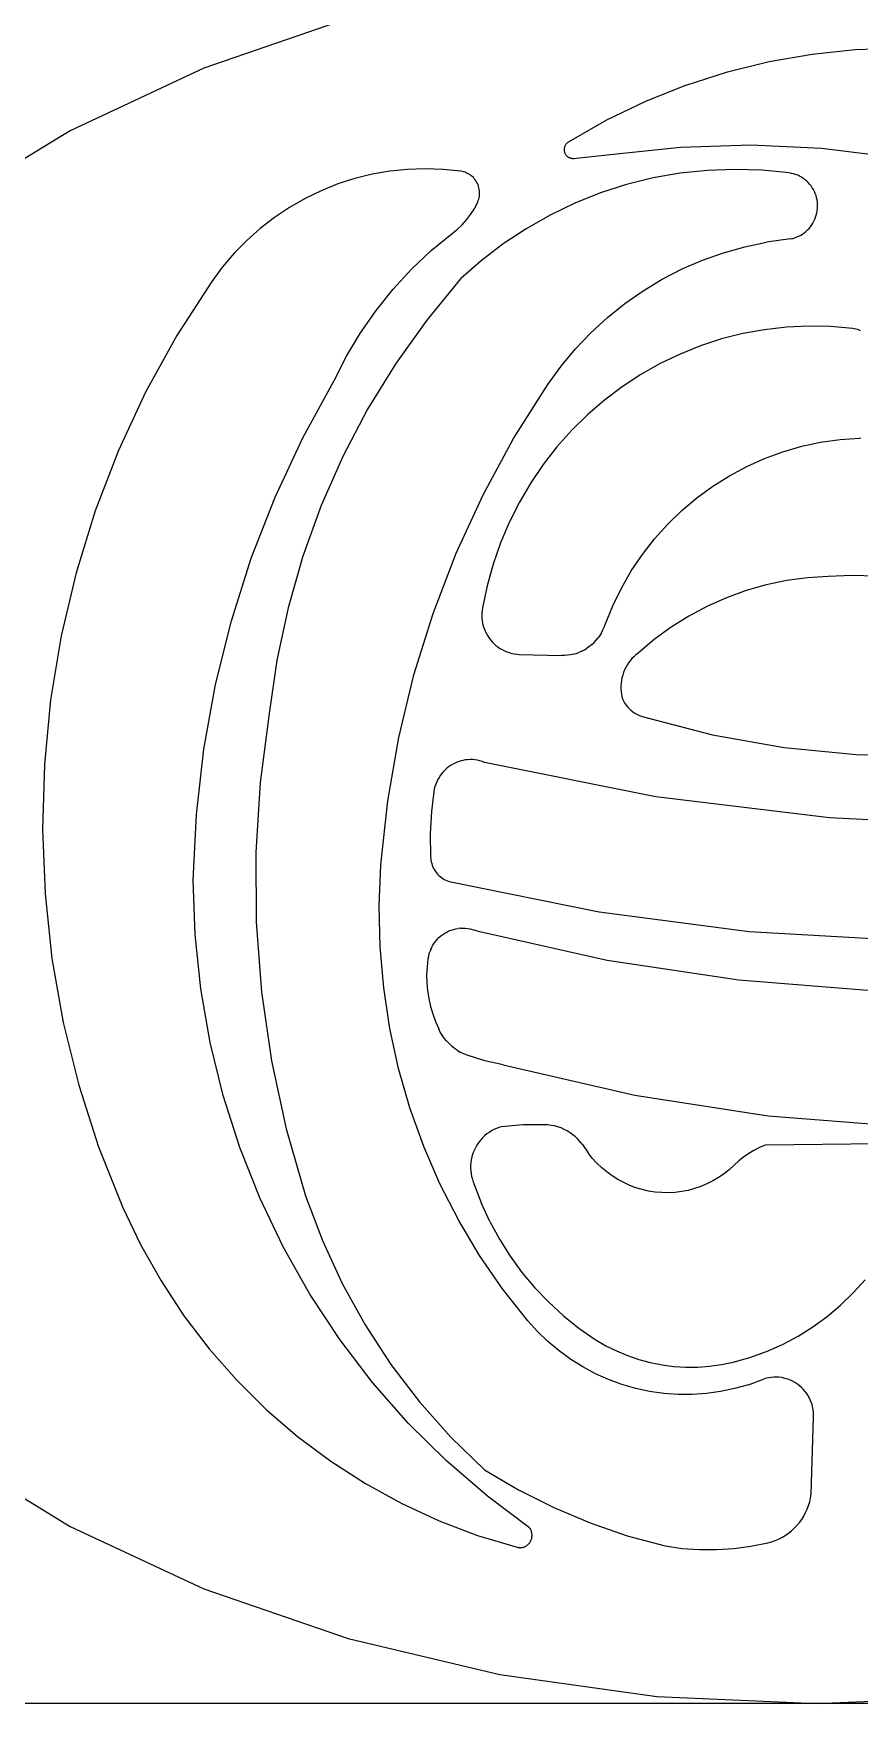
# Model space of a CAD drawing. Extents: x 396092 to 455492, y 17293 to 132793.
# Drawn here: x 432865.9 to 432932.1, y 60901 to 61034.6 of the extents above; entities that cross this region are included whole.
import ezdxf

# ---------------------------------------------------------------- set-up
doc = ezdxf.new("R2010")
doc.units = 0
doc.header["$LTSCALE"] = 1000
doc.header["$MEASUREMENT"] = 0
doc.layers.add('MU', color=34, linetype='Continuous')

msp = doc.modelspace()

# ---------------------------------------------------------------- linework, layer by layer
at = {"layer": 'MU', "color": 37}
for p, q in [((432891.13, 61035.75), (432879.6, 61031.78)), ((432921.5, 61031.48), (432924.86, 61032.31)), ((432924.86, 61032.31), (432928.28, 61032.91)), ((432928.28, 61032.91), (432931.73, 61033.27)), ((432931.73, 61033.27), (432935.19, 61033.39)), ((432879.6, 61031.78), (432868.88, 61026.78)), ((432918.19, 61030.42), (432921.5, 61031.48)), ((432918.19, 61030.42), (432914.96, 61029.13)), ((432914.96, 61029.13), (432911.83, 61027.62)), ((432911.83, 61027.62), (432908.8, 61025.9)), ((432868.88, 61026.78), (432859.15, 61020.83)), ((432908.51, 61025.6), (432908.49, 61025.56)), ((432908.54, 61025.65), (432908.51, 61025.6)), ((432908.56, 61025.68), (432908.54, 61025.65)), ((432908.59, 61025.72), (432908.56, 61025.68)), ((432908.62, 61025.76), (432908.59, 61025.72)), ((432908.65, 61025.79), (432908.62, 61025.76)), ((432908.69, 61025.82), (432908.65, 61025.79)), ((432908.72, 61025.85), (432908.69, 61025.82)), ((432908.76, 61025.87), (432908.72, 61025.85)), ((432908.8, 61025.9), (432908.76, 61025.87)), ((432917.75, 61025.47), (432923.4, 61025.64)), ((432923.4, 61025.64), (432929.05, 61025.38)), ((432908.44, 61025.34), (432908.43, 61025.29)), ((432908.43, 61025.29), (432908.43, 61025.24)), ((432908.43, 61025.24), (432908.44, 61025.2)), ((432908.45, 61025.43), (432908.44, 61025.38)), ((432908.44, 61025.38), (432908.44, 61025.34)), ((432908.44, 61025.2), (432908.44, 61025.15)), ((432908.44, 61025.15), (432908.45, 61025.1)), ((432908.46, 61025.47), (432908.45, 61025.43)), ((432908.45, 61025.1), (432908.47, 61025.06)), ((432908.48, 61025.52), (432908.46, 61025.47)), ((432908.47, 61025.06), (432908.48, 61025.02)), ((432908.49, 61025.56), (432908.48, 61025.52)), ((432908.48, 61025.02), (432908.5, 61024.97)), ((432908.5, 61024.97), (432908.52, 61024.93)), ((432908.52, 61024.93), (432908.55, 61024.89)), ((432908.55, 61024.89), (432908.57, 61024.85)), ((432908.57, 61024.85), (432908.6, 61024.82)), ((432908.6, 61024.82), (432908.63, 61024.78)), ((432908.63, 61024.78), (432908.67, 61024.75)), ((432908.67, 61024.75), (432908.7, 61024.72)), ((432908.7, 61024.72), (432908.74, 61024.69)), ((432908.74, 61024.69), (432908.78, 61024.67)), ((432908.78, 61024.67), (432908.82, 61024.65)), ((432908.82, 61024.65), (432908.86, 61024.63)), ((432908.86, 61024.63), (432908.9, 61024.61)), ((432908.9, 61024.61), (432908.95, 61024.6)), ((432908.95, 61024.6), (432908.99, 61024.59)), ((432908.99, 61024.59), (432909.04, 61024.58)), ((432909.04, 61024.58), (432909.08, 61024.57)), ((432909.08, 61024.57), (432909.13, 61024.57)), ((432909.13, 61024.57), (432909.17, 61024.57)), ((432909.17, 61024.57), (432912.13, 61024.89)), ((432912.13, 61024.89), (432917.75, 61025.47)), ((432929.05, 61025.38), (432934.67, 61024.7)), ((432891.67, 61022.96), (432890.31, 61022.52)), ((432893.06, 61023.3), (432891.67, 61022.96)), ((432894.47, 61023.55), (432893.06, 61023.3)), ((432895.89, 61023.69), (432894.47, 61023.55)), ((432897.31, 61023.74), (432895.89, 61023.69)), ((432898.74, 61023.69), (432897.31, 61023.74)), ((432900.16, 61023.54), (432898.74, 61023.69)), ((432900.27, 61023.52), (432900.16, 61023.54)), ((432900.39, 61023.5), (432900.27, 61023.52)), ((432900.5, 61023.46), (432900.39, 61023.5)), ((432900.6, 61023.42), (432900.5, 61023.46)), ((432900.71, 61023.37), (432900.6, 61023.42)), ((432900.81, 61023.31), (432900.71, 61023.37)), ((432900.9, 61023.25), (432900.81, 61023.31)), ((432901, 61023.18), (432900.9, 61023.25)), ((432901.08, 61023.11), (432901, 61023.18)), ((432901.17, 61023.03), (432901.08, 61023.11)), ((432901.24, 61022.94), (432901.17, 61023.03)), ((432901.32, 61022.85), (432901.24, 61022.94)), ((432915.56, 61023), (432913.43, 61022.47)), ((432917.72, 61023.38), (432915.56, 61023)), ((432919.9, 61023.61), (432917.72, 61023.38)), ((432922.09, 61023.69), (432919.9, 61023.61)), ((432924.28, 61023.62), (432922.09, 61023.69)), ((432926.46, 61023.4), (432924.28, 61023.62)), ((432926.63, 61023.37), (432926.46, 61023.4)), ((432926.8, 61023.33), (432926.63, 61023.37)), ((432926.96, 61023.28), (432926.8, 61023.33)), ((432927.13, 61023.22), (432926.96, 61023.28)), ((432927.28, 61023.15), (432927.13, 61023.22)), ((432927.43, 61023.06), (432927.28, 61023.15)), ((432927.58, 61022.97), (432927.43, 61023.06)), ((432927.72, 61022.86), (432927.58, 61022.97)), ((432888.98, 61021.98), (432887.69, 61021.36)), ((432890.31, 61022.52), (432888.98, 61021.98)), ((432901.38, 61022.75), (432901.32, 61022.85)), ((432901.44, 61022.65), (432901.38, 61022.75)), ((432901.49, 61022.55), (432901.44, 61022.65)), ((432901.54, 61022.44), (432901.49, 61022.55)), ((432901.58, 61022.33), (432901.54, 61022.44)), ((432901.61, 61022.22), (432901.58, 61022.33)), ((432901.64, 61022.11), (432901.61, 61022.22)), ((432901.65, 61021.99), (432901.64, 61022.11)), ((432901.66, 61021.88), (432901.65, 61021.99)), ((432901.65, 61021.53), (432901.66, 61021.64)), ((432901.66, 61021.76), (432901.66, 61021.88)), ((432901.66, 61021.64), (432901.66, 61021.76)), ((432911.34, 61021.8), (432909.3, 61020.98)), ((432913.43, 61022.47), (432911.34, 61021.8)), ((432927.85, 61022.75), (432927.72, 61022.86)), ((432927.98, 61022.63), (432927.85, 61022.75)), ((432928.09, 61022.5), (432927.98, 61022.63)), ((432928.2, 61022.36), (432928.09, 61022.5)), ((432928.3, 61022.22), (432928.2, 61022.36)), ((432928.39, 61022.07), (432928.3, 61022.22)), ((432928.47, 61021.91), (432928.39, 61022.07)), ((432928.54, 61021.75), (432928.47, 61021.91)), ((432928.6, 61021.59), (432928.54, 61021.75)), ((432928.64, 61021.42), (432928.6, 61021.59)), ((432886.45, 61020.65), (432885.25, 61019.85)), ((432887.69, 61021.36), (432886.45, 61020.65)), ((432900.93, 61020.07), (432901.22, 61020.51)), ((432901.22, 61020.51), (432901.47, 61020.97)), ((432901.47, 61020.97), (432901.52, 61021.08)), ((432901.52, 61021.08), (432901.56, 61021.19)), ((432901.56, 61021.19), (432901.6, 61021.3)), ((432901.6, 61021.3), (432901.63, 61021.41)), ((432901.63, 61021.41), (432901.65, 61021.53)), ((432909.3, 61020.98), (432907.31, 61020.03)), ((432928.68, 61021.25), (432928.64, 61021.42)), ((432928.67, 61020.2), (432928.7, 61020.37)), ((432928.71, 61021.07), (432928.68, 61021.25)), ((432928.7, 61020.37), (432928.72, 61020.55)), ((432928.72, 61020.9), (432928.71, 61021.07)), ((432928.72, 61020.72), (432928.72, 61020.9)), ((432928.72, 61020.55), (432928.72, 61020.72)), ((432884.11, 61018.97), (432883.03, 61018.01)), ((432885.25, 61019.85), (432884.11, 61018.97)), ((432899.88, 61018.89), (432900.26, 61019.26)), ((432900.26, 61019.26), (432900.61, 61019.65)), ((432900.61, 61019.65), (432900.93, 61020.07)), ((432905.4, 61018.94), (432903.56, 61017.72)), ((432907.31, 61020.03), (432905.4, 61018.94)), ((432927.92, 61018.84), (432928.04, 61018.96)), ((432928.04, 61018.96), (432928.15, 61019.1)), ((432928.15, 61019.1), (432928.26, 61019.24)), ((432928.26, 61019.24), (432928.35, 61019.39)), ((432928.35, 61019.39), (432928.43, 61019.54)), ((432928.43, 61019.54), (432928.51, 61019.7)), ((432928.51, 61019.7), (432928.57, 61019.86)), ((432928.57, 61019.86), (432928.62, 61020.03)), ((432928.62, 61020.03), (432928.67, 61020.2)), ((432883.03, 61018.01), (432882.02, 61016.98)), ((432897.8, 61017.19), (432899.48, 61018.56)), ((432899.48, 61018.56), (432899.88, 61018.89)), ((432903.56, 61017.72), (432901.8, 61016.38)), ((432922.89, 61017.5), (432924.63, 61017.87)), ((432926.56, 61018.14), (432924.63, 61017.87)), ((432926.56, 61018.14), (432926.73, 61018.17)), ((432926.73, 61018.17), (432926.89, 61018.22)), ((432926.89, 61018.22), (432927.05, 61018.28)), ((432927.05, 61018.28), (432927.21, 61018.35)), ((432927.21, 61018.35), (432927.37, 61018.42)), ((432927.37, 61018.42), (432927.51, 61018.51)), ((432927.51, 61018.51), (432927.66, 61018.61)), ((432927.66, 61018.61), (432927.79, 61018.72)), ((432927.79, 61018.72), (432927.92, 61018.84)), ((432882.02, 61016.98), (432881.08, 61015.89)), ((432896.22, 61015.7), (432897.8, 61017.19)), ((432901.8, 61016.38), (432900.14, 61014.92)), ((432917.87, 61015.72), (432919.5, 61016.42)), ((432919.5, 61016.42), (432921.18, 61017.02)), ((432921.18, 61017.02), (432922.89, 61017.5)), ((432881.08, 61015.89), (432880.22, 61014.73)), ((432894.74, 61014.1), (432896.22, 61015.7)), ((432900.14, 61014.92), (432897.43, 61011.62)), ((432916.28, 61014.9), (432917.87, 61015.72)), ((432880.22, 61014.73), (432877.42, 61010.39)), ((432893.38, 61012.4), (432894.74, 61014.1)), ((432913.29, 61012.95), (432914.76, 61013.98)), ((432914.76, 61013.98), (432916.28, 61014.9)), ((432892.14, 61010.61), (432893.38, 61012.4)), ((432911.9, 61011.83), (432913.29, 61012.95)), ((432897.43, 61011.62), (432894.95, 61008.15)), ((432910.58, 61010.62), (432911.9, 61011.83)), ((432926.23, 61011.06), (432924.48, 61010.86)), ((432927.99, 61011.15), (432926.23, 61011.06)), ((432929.76, 61011.11), (432927.99, 61011.15)), ((432931.52, 61010.95), (432929.76, 61011.11)), ((432931.65, 61010.93), (432931.52, 61010.95)), ((432931.78, 61010.9), (432931.65, 61010.93)), ((432931.91, 61010.87), (432931.78, 61010.9)), ((432877.42, 61010.39), (432874.93, 61005.87)), ((432891.02, 61008.74), (432892.14, 61010.61)), ((432909.34, 61009.32), (432910.58, 61010.62)), ((432919.35, 61009.57), (432917.71, 61008.91)), ((432921.03, 61010.12), (432919.35, 61009.57)), ((432922.74, 61010.55), (432921.03, 61010.12)), ((432924.48, 61010.86), (432922.74, 61010.55)), ((432932.04, 61010.82), (432931.91, 61010.87)), ((432932.16, 61010.76), (432932.04, 61010.82)), ((432890.03, 61006.79), (432891.02, 61008.74)), ((432908.19, 61007.94), (432909.34, 61009.32)), ((432917.71, 61008.91), (432916.11, 61008.15)), ((432894.95, 61008.15), (432892.7, 61004.5)), ((432907.13, 61006.48), (432908.19, 61007.94)), ((432914.57, 61007.28), (432913.08, 61006.3)), ((432916.11, 61008.15), (432914.57, 61007.28)), ((432874.93, 61005.87), (432872.75, 61001.19)), ((432887.51, 61002.2), (432890.03, 61006.79)), ((432904.39, 61002.15), (432907.13, 61006.48)), ((432913.08, 61006.3), (432911.67, 61005.23)), ((432892.7, 61004.5), (432890.71, 61000.71)), ((432911.67, 61005.23), (432910.32, 61004.07)), ((432910.32, 61004.07), (432909.05, 61002.82)), ((432885.29, 60997.46), (432887.51, 61002.2)), ((432901.94, 60997.64), (432904.39, 61002.15)), ((432909.05, 61002.82), (432907.86, 61001.49)), ((432927.45, 61001.54), (432928.97, 61001.86)), ((432928.97, 61001.86), (432930.52, 61002.08)), ((432930.52, 61002.08), (432932.08, 61002.19)), ((432932.08, 61002.19), (432932.19, 61002.21)), ((432872.75, 61001.19), (432870.89, 60996.36)), ((432890.71, 61000.71), (432888.98, 60996.79)), ((432907.86, 61001.49), (432906.76, 61000.08)), ((432923.05, 60999.92), (432924.47, 61000.56)), ((432924.47, 61000.56), (432925.94, 61001.1)), ((432925.94, 61001.1), (432927.45, 61001.54)), ((432906.76, 61000.08), (432905.76, 60998.6)), ((432920.33, 60998.34), (432921.66, 60999.18)), ((432921.66, 60999.18), (432923.05, 60999.92)), ((432899.79, 60992.98), (432901.94, 60997.64)), ((432905.76, 60998.6), (432904.85, 60997.06)), ((432919.06, 60997.41), (432920.33, 60998.34)), ((432870.89, 60996.36), (432869.36, 60991.41)), ((432883.38, 60992.58), (432885.29, 60997.46)), ((432888.98, 60996.79), (432887.52, 60992.75)), ((432904.85, 60997.06), (432904.04, 60995.45)), ((432916.73, 60995.3), (432917.86, 60996.39)), ((432917.86, 60996.39), (432919.06, 60997.41)), ((432904.04, 60995.45), (432903.34, 60993.8)), ((432915.67, 60994.12), (432916.73, 60995.3)), ((432903.34, 60993.8), (432902.75, 60992.11)), ((432914.7, 60992.87), (432915.67, 60994.12)), ((432881.79, 60987.57), (432883.38, 60992.58)), ((432887.52, 60992.75), (432886.34, 60988.62)), ((432897.94, 60988.17), (432899.79, 60992.98)), ((432913.81, 60991.56), (432914.7, 60992.87)), ((432869.36, 60991.41), (432868.17, 60986.37)), ((432902.75, 60992.11), (432902.26, 60990.37)), ((432913.02, 60990.19), (432913.81, 60991.56)), ((432927.91, 60991.01), (432926.25, 60990.79)), ((432929.58, 60991.11), (432927.91, 60991.01)), ((432931.48, 60991.19), (432929.58, 60991.11)), ((432933.38, 60991.14), (432931.48, 60991.19)), ((432902.26, 60990.37), (432901.89, 60988.61)), ((432912.32, 60988.76), (432913.02, 60990.19)), ((432923, 60989.99), (432921.43, 60989.42)), ((432924.61, 60990.45), (432923, 60989.99)), ((432926.25, 60990.79), (432924.61, 60990.45)), ((432886.34, 60988.62), (432885.43, 60984.42)), ((432901.86, 60988.41), (432901.84, 60988.2)), ((432901.84, 60988.2), (432901.84, 60987.99)), ((432901.89, 60988.61), (432901.86, 60988.41)), ((432911.71, 60987.29), (432912.32, 60988.76)), ((432919.9, 60988.74), (432918.42, 60987.95)), ((432921.43, 60989.42), (432919.9, 60988.74)), ((432880.52, 60982.48), (432881.79, 60987.57)), ((432896.41, 60983.26), (432897.94, 60988.17)), ((432901.84, 60987.99), (432901.85, 60987.78)), ((432901.85, 60987.78), (432901.87, 60987.57)), ((432901.87, 60987.57), (432901.91, 60987.37)), ((432901.91, 60987.37), (432901.96, 60987.16)), ((432901.96, 60987.16), (432902.03, 60986.97)), ((432902.03, 60986.97), (432902.1, 60986.77)), ((432911.53, 60986.84), (432911.63, 60987.06)), ((432911.63, 60987.06), (432911.71, 60987.29)), ((432916.99, 60987.06), (432915.63, 60986.07)), ((432918.42, 60987.95), (432916.99, 60987.06)), ((432868.17, 60986.37), (432867.32, 60981.25)), ((432902.1, 60986.77), (432902.19, 60986.58)), ((432902.19, 60986.58), (432902.29, 60986.4)), ((432902.29, 60986.4), (432902.4, 60986.23)), ((432902.4, 60986.23), (432902.53, 60986.06)), ((432902.53, 60986.06), (432902.66, 60985.9)), ((432902.66, 60985.9), (432902.81, 60985.75)), ((432902.81, 60985.75), (432902.96, 60985.61)), ((432902.96, 60985.61), (432903.12, 60985.49)), ((432910.46, 60985.53), (432910.26, 60985.39)), ((432910.65, 60985.68), (432910.46, 60985.53)), ((432910.65, 60985.68), (432910.83, 60985.85)), ((432910.83, 60985.85), (432910.99, 60986.03)), ((432910.99, 60986.03), (432911.15, 60986.21)), ((432911.29, 60986.41), (432911.15, 60986.21)), ((432911.42, 60986.62), (432911.29, 60986.41)), ((432911.42, 60986.62), (432911.53, 60986.84)), ((432915.63, 60986.07), (432914.35, 60984.98)), ((432885.43, 60984.42), (432884.82, 60980.16)), ((432903.12, 60985.49), (432903.29, 60985.37)), ((432903.29, 60985.37), (432903.47, 60985.27)), ((432903.47, 60985.27), (432903.65, 60985.17)), ((432903.65, 60985.17), (432903.84, 60985.09)), ((432903.84, 60985.09), (432904.04, 60985.03)), ((432904.04, 60985.03), (432904.24, 60984.97)), ((432904.24, 60984.97), (432904.44, 60984.93)), ((432904.44, 60984.93), (432904.64, 60984.91)), ((432904.64, 60984.91), (432904.84, 60984.89)), ((432904.84, 60984.89), (432908.21, 60984.8)), ((432908.45, 60984.8), (432908.21, 60984.8)), ((432908.69, 60984.82), (432908.45, 60984.8)), ((432908.93, 60984.85), (432908.69, 60984.82)), ((432909.16, 60984.9), (432908.93, 60984.85)), ((432909.16, 60984.9), (432909.4, 60984.97)), ((432909.4, 60984.97), (432909.62, 60985.05)), ((432909.84, 60985.15), (432909.62, 60985.05)), ((432909.84, 60985.15), (432910.06, 60985.26)), ((432910.06, 60985.26), (432910.26, 60985.39)), ((432913.59, 60984.21), (432913.47, 60984.02)), ((432913.72, 60984.38), (432913.59, 60984.21)), ((432913.86, 60984.55), (432913.72, 60984.38)), ((432914.02, 60984.7), (432913.86, 60984.55)), ((432914.18, 60984.85), (432914.02, 60984.7)), ((432914.35, 60984.98), (432914.18, 60984.85)), ((432895.2, 60978.25), (432896.41, 60983.26)), ((432913.06, 60983.01), (432913.02, 60982.8)), ((432913.12, 60983.23), (432913.06, 60983.01)), ((432913.19, 60983.43), (432913.12, 60983.23)), ((432913.27, 60983.64), (432913.19, 60983.43)), ((432913.36, 60983.83), (432913.27, 60983.64)), ((432913.47, 60984.02), (432913.36, 60983.83)), ((432879.59, 60977.31), (432880.52, 60982.48)), ((432912.99, 60982.58), (432912.98, 60982.36)), ((432912.98, 60982.36), (432912.98, 60982.14)), ((432912.98, 60982.14), (432912.99, 60981.92)), ((432913.02, 60982.8), (432912.99, 60982.58)), ((432912.99, 60981.92), (432913.02, 60981.71)), ((432913.02, 60981.71), (432913.06, 60981.49)), ((432867.32, 60981.25), (432866.82, 60976.09)), ((432884.82, 60980.16), (432884.09, 60974.63)), ((432913.06, 60981.49), (432913.12, 60981.28)), ((432913.12, 60981.28), (432913.2, 60981.12)), ((432913.2, 60981.12), (432913.29, 60980.97)), ((432913.29, 60980.97), (432913.4, 60980.82)), ((432913.4, 60980.82), (432913.51, 60980.68)), ((432913.51, 60980.68), (432913.63, 60980.55)), ((432913.63, 60980.55), (432913.76, 60980.43)), ((432913.76, 60980.43), (432913.9, 60980.32)), ((432913.9, 60980.32), (432914.04, 60980.22)), ((432914.04, 60980.22), (432914.2, 60980.13)), ((432914.2, 60980.13), (432914.35, 60980.05)), ((432914.35, 60980.05), (432914.51, 60979.98)), ((432914.51, 60979.98), (432914.68, 60979.92)), ((432914.68, 60979.92), (432920.31, 60978.45)), ((432894.32, 60973.18), (432895.2, 60978.25)), ((432920.31, 60978.45), (432926.04, 60977.44)), ((432878.99, 60972.08), (432879.59, 60977.31)), ((432899.75, 60976.22), (432899.57, 60976.13)), ((432899.93, 60976.29), (432899.75, 60976.22)), ((432900.12, 60976.35), (432899.93, 60976.29)), ((432900.31, 60976.4), (432900.12, 60976.35)), ((432900.51, 60976.44), (432900.31, 60976.4)), ((432900.7, 60976.46), (432900.51, 60976.44)), ((432900.9, 60976.47), (432900.7, 60976.46)), ((432901.1, 60976.47), (432900.9, 60976.47)), ((432901.29, 60976.45), (432901.1, 60976.47)), ((432901.49, 60976.42), (432901.29, 60976.45)), ((432901.68, 60976.38), (432901.49, 60976.42)), ((432901.87, 60976.32), (432901.68, 60976.38)), ((432902.06, 60976.25), (432901.87, 60976.32)), ((432915.78, 60973.5), (432902.06, 60976.25)), ((432926.04, 60977.44), (432931.82, 60976.89)), ((432931.82, 60976.89), (432937.63, 60976.79)), ((432866.82, 60976.09), (432866.67, 60970.9)), ((432898.32, 60974.87), (432898.23, 60974.69)), ((432898.42, 60975.05), (432898.32, 60974.87)), ((432898.53, 60975.22), (432898.42, 60975.05)), ((432898.65, 60975.37), (432898.53, 60975.22)), ((432898.78, 60975.52), (432898.65, 60975.37)), ((432898.93, 60975.67), (432898.78, 60975.52)), ((432899.08, 60975.8), (432898.93, 60975.67)), ((432899.23, 60975.92), (432899.08, 60975.8)), ((432899.4, 60976.03), (432899.23, 60975.92)), ((432899.57, 60976.13), (432899.4, 60976.03)), ((432884.09, 60974.63), (432883.74, 60969.05)), ((432898.04, 60974.12), (432897.81, 60972.33)), ((432898.09, 60974.32), (432898.04, 60974.12)), ((432898.16, 60974.51), (432898.09, 60974.32)), ((432898.23, 60974.69), (432898.16, 60974.51)), ((432929.67, 60971.8), (432915.78, 60973.5)), ((432893.77, 60968.05), (432894.32, 60973.18)), ((432897.81, 60972.33), (432897.71, 60970.52)), ((432866.67, 60970.9), (432866.88, 60965.72)), ((432878.73, 60966.83), (432878.99, 60972.08)), ((432943.64, 60971.16), (432929.67, 60971.8)), ((432897.71, 60970.52), (432897.74, 60968.71)), ((432883.74, 60969.05), (432883.78, 60963.47)), ((432897.74, 60968.71), (432897.75, 60968.57)), ((432897.75, 60968.57), (432897.77, 60968.43)), ((432897.77, 60968.43), (432897.79, 60968.29)), ((432897.79, 60968.29), (432897.83, 60968.16)), ((432897.83, 60968.16), (432897.87, 60968.02)), ((432878.89, 60962.47), (432878.73, 60966.83)), ((432893.63, 60964.77), (432893.77, 60968.05)), ((432897.87, 60968.02), (432897.92, 60967.89)), ((432897.92, 60967.89), (432897.98, 60967.77)), ((432897.98, 60967.77), (432898.05, 60967.65)), ((432898.05, 60967.65), (432898.13, 60967.53)), ((432898.13, 60967.53), (432898.21, 60967.42)), ((432898.21, 60967.42), (432898.3, 60967.31)), ((432898.3, 60967.31), (432898.4, 60967.21)), ((432898.4, 60967.21), (432898.5, 60967.12)), ((432898.5, 60967.12), (432898.61, 60967.03)), ((432898.61, 60967.03), (432898.72, 60966.96)), ((432898.72, 60966.96), (432898.84, 60966.89)), ((432898.84, 60966.89), (432898.96, 60966.82)), ((432898.96, 60966.82), (432899.09, 60966.77)), ((432866.88, 60965.72), (432867.43, 60960.56)), ((432899.09, 60966.77), (432899.22, 60966.72)), ((432899.22, 60966.72), (432899.35, 60966.69)), ((432899.35, 60966.69), (432911.23, 60964.28)), ((432893.7, 60961.48), (432893.63, 60964.77)), ((432911.23, 60964.28), (432923.25, 60962.72)), ((432883.78, 60963.47), (432884.2, 60957.9)), ((432899.21, 60962.76), (432899.39, 60962.83)), ((432899.39, 60962.83), (432899.57, 60962.89)), ((432899.57, 60962.89), (432899.76, 60962.93)), ((432899.76, 60962.93), (432899.95, 60962.97)), ((432900.14, 60962.99), (432899.95, 60962.97)), ((432900.14, 60962.99), (432900.33, 60962.99)), ((432900.33, 60962.99), (432900.52, 60962.99)), ((432900.52, 60962.99), (432900.71, 60962.97)), ((432900.71, 60962.97), (432900.9, 60962.94)), ((432900.9, 60962.94), (432901.08, 60962.89)), ((432901.08, 60962.89), (432901.26, 60962.83)), ((432901.44, 60962.76), (432901.26, 60962.83)), ((432879.34, 60958.13), (432878.89, 60962.47)), ((432893.99, 60958.21), (432893.7, 60961.48)), ((432897.75, 60961.28), (432897.83, 60961.46)), ((432897.83, 60961.46), (432897.93, 60961.63)), ((432897.93, 60961.63), (432898.03, 60961.79)), ((432898.03, 60961.79), (432898.15, 60961.95)), ((432898.15, 60961.95), (432898.28, 60962.09)), ((432898.28, 60962.09), (432898.41, 60962.23)), ((432898.41, 60962.23), (432898.56, 60962.36)), ((432898.56, 60962.36), (432898.71, 60962.47)), ((432898.71, 60962.47), (432898.87, 60962.58)), ((432898.87, 60962.58), (432899.04, 60962.67)), ((432899.04, 60962.67), (432899.21, 60962.76)), ((432901.44, 60962.76), (432911.87, 60960.43)), ((432923.25, 60962.72), (432935.34, 60962.04)), ((432867.43, 60960.56), (432868.33, 60955.45)), ((432897.53, 60960.54), (432897.46, 60959.9)), ((432897.57, 60960.73), (432897.53, 60960.54)), ((432897.61, 60960.92), (432897.57, 60960.73)), ((432897.61, 60960.92), (432897.67, 60961.1)), ((432897.75, 60961.28), (432897.67, 60961.1)), ((432911.87, 60960.43), (432922.43, 60958.84)), ((432897.46, 60959.9), (432897.42, 60959.26)), ((432897.42, 60959.26), (432897.44, 60958.62)), ((432922.43, 60958.84), (432933.08, 60958)), ((432880.09, 60953.83), (432879.34, 60958.13)), ((432884.2, 60957.9), (432885.01, 60952.37)), ((432894.48, 60954.96), (432893.99, 60958.21)), ((432897.44, 60958.62), (432897.49, 60957.99)), ((432897.49, 60957.99), (432897.59, 60957.35)), ((432897.59, 60957.35), (432897.73, 60956.73)), ((432897.73, 60956.73), (432897.91, 60956.12)), ((432897.91, 60956.12), (432898.13, 60955.52)), ((432868.33, 60955.45), (432869.58, 60950.42)), ((432895.18, 60951.76), (432894.48, 60954.96)), ((432898.13, 60955.52), (432898.39, 60954.93)), ((432898.52, 60954.67), (432898.39, 60954.93)), ((432881.14, 60949.6), (432880.09, 60953.83)), ((432898.67, 60954.42), (432898.52, 60954.67)), ((432898.84, 60954.19), (432898.67, 60954.42)), ((432899.02, 60953.96), (432898.84, 60954.19)), ((432899.22, 60953.75), (432899.02, 60953.96)), ((432899.43, 60953.55), (432899.22, 60953.75)), ((432899.66, 60953.37), (432899.43, 60953.55)), ((432885.01, 60952.37), (432886.19, 60946.92)), ((432899.9, 60953.2), (432899.66, 60953.37)), ((432899.9, 60953.2), (432900.15, 60953.05)), ((432900.4, 60952.93), (432900.15, 60953.05)), ((432900.67, 60952.82), (432900.4, 60952.93)), ((432902.09, 60952.37), (432900.67, 60952.82)), ((432903.54, 60952.06), (432902.09, 60952.37)), ((432896.09, 60948.61), (432895.18, 60951.76)), ((432903.54, 60952.06), (432914.08, 60949.63)), ((432869.58, 60950.42), (432871.16, 60945.49)), ((432882.46, 60945.45), (432881.14, 60949.6)), ((432914.08, 60949.63), (432924.77, 60947.98)), ((432897.19, 60945.52), (432896.09, 60948.61)), ((432886.19, 60946.92), (432887.74, 60941.56)), ((432902.61, 60946.76), (432902.42, 60946.65)), ((432902.8, 60946.87), (432902.61, 60946.76)), ((432903.01, 60946.96), (432902.8, 60946.87)), ((432903.21, 60947.03), (432903.01, 60946.96)), ((432903.42, 60947.1), (432903.21, 60947.03)), ((432905.14, 60947.24), (432903.42, 60947.1)), ((432906.86, 60947.26), (432905.14, 60947.24)), ((432907.13, 60947.25), (432906.86, 60947.26)), ((432907.4, 60947.21), (432907.13, 60947.25)), ((432907.67, 60947.16), (432907.4, 60947.21)), ((432907.93, 60947.09), (432907.67, 60947.16)), ((432908.19, 60947), (432907.93, 60947.09)), ((432908.44, 60946.89), (432908.19, 60947)), ((432908.68, 60946.76), (432908.44, 60946.89)), ((432908.91, 60946.62), (432908.68, 60946.76)), ((432924.77, 60947.98), (432935.54, 60947.14)), ((432871.16, 60945.49), (432873.07, 60940.68)), ((432884.06, 60941.4), (432882.46, 60945.45)), ((432898.49, 60942.52), (432897.19, 60945.52)), ((432901.38, 60945.51), (432901.28, 60945.31)), ((432901.49, 60945.7), (432901.38, 60945.51)), ((432901.62, 60945.88), (432901.49, 60945.7)), ((432901.76, 60946.06), (432901.62, 60945.88)), ((432901.91, 60946.22), (432901.76, 60946.06)), ((432902.07, 60946.37), (432901.91, 60946.22)), ((432902.24, 60946.52), (432902.07, 60946.37)), ((432902.42, 60946.65), (432902.24, 60946.52)), ((432909.13, 60946.46), (432908.91, 60946.62)), ((432909.34, 60946.29), (432909.13, 60946.46)), ((432909.54, 60946.1), (432909.34, 60946.29)), ((432909.73, 60945.9), (432909.54, 60946.1)), ((432909.9, 60945.68), (432909.73, 60945.9)), ((432909.9, 60945.68), (432910.36, 60945.01)), ((432924.07, 60945.43), (432923.63, 60945.21)), ((432924.52, 60945.63), (432924.07, 60945.43)), ((432933.69, 60945.73), (432924.52, 60945.63)), ((432900.97, 60944.24), (432900.95, 60944.01)), ((432901, 60944.46), (432900.97, 60944.24)), ((432901.05, 60944.68), (432901, 60944.46)), ((432901.11, 60944.89), (432901.05, 60944.68)), ((432901.19, 60945.1), (432901.11, 60944.89)), ((432901.28, 60945.31), (432901.19, 60945.1)), ((432910.69, 60944.59), (432910.36, 60945.01)), ((432911.05, 60944.19), (432910.69, 60944.59)), ((432911.44, 60943.82), (432911.05, 60944.19)), ((432921.66, 60943.67), (432922.42, 60944.36)), ((432922.8, 60944.67), (432922.42, 60944.36)), ((432923.21, 60944.95), (432922.8, 60944.67)), ((432923.63, 60945.21), (432923.21, 60944.95)), ((432900.95, 60944.01), (432900.95, 60943.79)), ((432900.95, 60943.79), (432900.96, 60943.56)), ((432900.96, 60943.56), (432900.99, 60943.34)), ((432900.99, 60943.34), (432901.03, 60943.12)), ((432901.03, 60943.12), (432901.09, 60942.9)), ((432901.09, 60942.9), (432901.16, 60942.69)), ((432911.85, 60943.48), (432911.44, 60943.82)), ((432912.28, 60943.16), (432911.85, 60943.48)), ((432912.73, 60942.88), (432912.28, 60943.16)), ((432913.2, 60942.63), (432912.73, 60942.88)), ((432920.34, 60942.77), (432919.87, 60942.53)), ((432920.8, 60943.04), (432920.34, 60942.77)), ((432921.24, 60943.34), (432920.8, 60943.04)), ((432921.66, 60943.67), (432921.24, 60943.34)), ((432887.74, 60941.56), (432889.08, 60938.01)), ((432899.99, 60939.61), (432898.49, 60942.52)), ((432901.16, 60942.69), (432901.24, 60942.48)), ((432901.24, 60942.48), (432901.82, 60940.97)), ((432913.68, 60942.41), (432913.2, 60942.63)), ((432914.18, 60942.22), (432913.68, 60942.41)), ((432914.69, 60942.07), (432914.18, 60942.22)), ((432915.2, 60941.95), (432914.69, 60942.07)), ((432915.73, 60941.87), (432915.2, 60941.95)), ((432916.26, 60941.83), (432915.73, 60941.87)), ((432916.79, 60941.82), (432916.26, 60941.83)), ((432917.31, 60941.85), (432916.79, 60941.82)), ((432917.84, 60941.91), (432917.31, 60941.85)), ((432918.36, 60942.01), (432917.84, 60941.91)), ((432918.87, 60942.15), (432918.36, 60942.01)), ((432919.38, 60942.32), (432918.87, 60942.15)), ((432919.87, 60942.53), (432919.38, 60942.32)), ((432873.07, 60940.68), (432874.52, 60937.67)), ((432885.94, 60937.48), (432884.06, 60941.4)), ((432902.49, 60939.51), (432901.82, 60940.97)), ((432901.66, 60936.8), (432899.99, 60939.61)), ((432902.49, 60939.51), (432903.26, 60938.1)), ((432874.52, 60937.67), (432876.16, 60934.76)), ((432888.08, 60933.7), (432885.94, 60937.48)), ((432889.08, 60938.01), (432890.67, 60934.57)), ((432903.26, 60938.1), (432904.12, 60936.74)), ((432903.51, 60934.12), (432901.66, 60936.8)), ((432904.12, 60936.74), (432905.06, 60935.44)), ((432876.16, 60934.76), (432878, 60931.97)), ((432905.06, 60935.44), (432906.09, 60934.21)), ((432931.58, 60933.81), (432932.53, 60934.86)), ((432890.47, 60930.08), (432888.08, 60933.7)), ((432890.67, 60934.57), (432892.5, 60931.25)), ((432905.54, 60931.56), (432903.51, 60934.12)), ((432906.09, 60934.21), (432907.2, 60933.06)), ((432930.57, 60932.83), (432931.58, 60933.81)), ((432907.2, 60933.06), (432908.37, 60931.98)), ((432929.49, 60931.92), (432930.57, 60932.83)), ((432878, 60931.97), (432880.02, 60929.32)), ((432892.5, 60931.25), (432894.56, 60928.09)), ((432906.31, 60930.71), (432905.54, 60931.56)), ((432908.37, 60931.98), (432909.62, 60930.98)), ((432909.62, 60930.98), (432910.93, 60930.07)), ((432927.16, 60930.35), (432928.35, 60931.09)), ((432928.35, 60931.09), (432929.49, 60931.92)), ((432893.09, 60926.64), (432890.47, 60930.08)), ((432907.14, 60929.91), (432906.31, 60930.71)), ((432908.03, 60929.17), (432907.14, 60929.91)), ((432910.93, 60930.07), (432911.76, 60929.58)), ((432911.76, 60929.58), (432912.62, 60929.16)), ((432924.63, 60929.12), (432925.92, 60929.69)), ((432925.92, 60929.69), (432927.16, 60930.35)), ((432880.02, 60929.32), (432882.22, 60926.83)), ((432894.56, 60928.09), (432896.85, 60925.09)), ((432908.96, 60928.49), (432908.03, 60929.17)), ((432909.93, 60927.88), (432908.96, 60928.49)), ((432912.62, 60929.16), (432913.5, 60928.79)), ((432913.5, 60928.79), (432914.41, 60928.48)), ((432914.41, 60928.48), (432915.33, 60928.23)), ((432915.33, 60928.23), (432916.27, 60928.04)), ((432920.08, 60927.94), (432921.03, 60928.07)), ((432921.03, 60928.07), (432921.97, 60928.26)), ((432921.97, 60928.26), (432923.31, 60928.65)), ((432923.31, 60928.65), (432924.63, 60929.12)), ((432882.22, 60926.83), (432884.58, 60924.49)), ((432910.94, 60927.34), (432909.93, 60927.88)), ((432911.99, 60926.87), (432910.94, 60927.34)), ((432913.06, 60926.48), (432911.99, 60926.87)), ((432916.27, 60928.04), (432917.22, 60927.92)), ((432917.22, 60927.92), (432918.17, 60927.86)), ((432918.17, 60927.86), (432919.13, 60927.87)), ((432919.13, 60927.87), (432920.08, 60927.94)), ((432923.18, 60926.46), (432924.45, 60926.92)), ((432924.64, 60926.98), (432924.45, 60926.92)), ((432924.84, 60927.02), (432924.64, 60926.98)), ((432925.03, 60927.05), (432924.84, 60927.02)), ((432925.23, 60927.06), (432925.03, 60927.05)), ((432925.43, 60927.07), (432925.23, 60927.06)), ((432925.63, 60927.06), (432925.43, 60927.07)), ((432925.83, 60927.03), (432925.63, 60927.06)), ((432926.03, 60926.99), (432925.83, 60927.03)), ((432926.22, 60926.94), (432926.03, 60926.99)), ((432926.41, 60926.88), (432926.22, 60926.94)), ((432926.6, 60926.8), (432926.41, 60926.88)), ((432926.78, 60926.71), (432926.6, 60926.8)), ((432895.95, 60923.39), (432893.09, 60926.64)), ((432914.16, 60926.16), (432913.06, 60926.48)), ((432915.28, 60925.92), (432914.16, 60926.16)), ((432916.41, 60925.76), (432915.28, 60925.92)), ((432917.55, 60925.68), (432916.41, 60925.76)), ((432918.69, 60925.68), (432917.55, 60925.68)), ((432919.83, 60925.75), (432918.69, 60925.68)), ((432920.96, 60925.91), (432919.83, 60925.75)), ((432922.08, 60926.15), (432920.96, 60925.91)), ((432923.18, 60926.46), (432922.08, 60926.15)), ((432926.96, 60926.61), (432926.78, 60926.71)), ((432927.12, 60926.5), (432926.96, 60926.61)), ((432927.28, 60926.38), (432927.12, 60926.5)), ((432927.43, 60926.25), (432927.28, 60926.38)), ((432927.58, 60926.1), (432927.43, 60926.25)), ((432927.71, 60925.95), (432927.58, 60926.1)), ((432927.83, 60925.79), (432927.71, 60925.95)), ((432927.94, 60925.62), (432927.83, 60925.79)), ((432928.05, 60925.44), (432927.94, 60925.62)), ((432928.14, 60925.26), (432928.05, 60925.44)), ((432884.58, 60924.49), (432887.09, 60922.32)), ((432896.85, 60925.09), (432899.36, 60922.27)), ((432928.21, 60925.07), (432928.14, 60925.26)), ((432928.28, 60924.88), (432928.21, 60925.07)), ((432928.33, 60924.68), (432928.28, 60924.88)), ((432928.37, 60924.48), (432928.33, 60924.68)), ((432928.4, 60924.28), (432928.37, 60924.48)), ((432928.41, 60924.07), (432928.4, 60924.28)), ((432928.41, 60923.87), (432928.41, 60924.07)), ((432899.02, 60920.36), (432895.95, 60923.39)), ((432928.22, 60917.7), (432928.41, 60923.87)), ((432887.09, 60922.32), (432889.75, 60920.34)), ((432899.36, 60922.27), (432902.06, 60919.64)), ((432859.15, 60921.07), (432868.88, 60915.12)), ((432889.75, 60920.34), (432892.53, 60918.55)), ((432902.29, 60917.54), (432899.02, 60920.36)), ((432902.06, 60919.64), (432904.78, 60918.04)), ((432892.53, 60918.55), (432895.43, 60916.95)), ((432905.66, 60915.02), (432902.29, 60917.54)), ((432904.78, 60918.04), (432907.6, 60916.63)), ((432928.1, 60917.09), (432928.17, 60917.4)), ((432928.17, 60917.4), (432928.22, 60917.7)), ((432895.43, 60916.95), (432898.42, 60915.57)), ((432907.6, 60916.63), (432910.51, 60915.4)), ((432927.62, 60915.95), (432927.76, 60916.23)), ((432927.76, 60916.23), (432927.89, 60916.51)), ((432927.89, 60916.51), (432928.01, 60916.8)), ((432928.01, 60916.8), (432928.1, 60917.09)), ((432868.88, 60915.12), (432879.6, 60910.12)), ((432898.42, 60915.57), (432901.51, 60914.4)), ((432905.7, 60914.97), (432905.66, 60915.02)), ((432905.73, 60914.92), (432905.7, 60914.97)), ((432905.76, 60914.86), (432905.73, 60914.92)), ((432905.79, 60914.8), (432905.76, 60914.86)), ((432905.81, 60914.74), (432905.79, 60914.8)), ((432905.83, 60914.68), (432905.81, 60914.74)), ((432910.51, 60915.4), (432913.49, 60914.38)), ((432926.39, 60914.58), (432926.63, 60914.77)), ((432926.63, 60914.77), (432926.86, 60914.98)), ((432926.86, 60914.98), (432927.07, 60915.2)), ((432927.07, 60915.2), (432927.27, 60915.44)), ((432927.27, 60915.44), (432927.45, 60915.69)), ((432927.45, 60915.69), (432927.62, 60915.95)), ((432901.51, 60914.4), (432904.66, 60913.46)), ((432904.66, 60913.46), (432904.72, 60913.44)), ((432904.72, 60913.44), (432904.79, 60913.43)), ((432904.79, 60913.43), (432904.85, 60913.43)), ((432904.85, 60913.43), (432904.91, 60913.42)), ((432904.91, 60913.42), (432904.98, 60913.43)), ((432904.98, 60913.43), (432905.04, 60913.43)), ((432905.04, 60913.43), (432905.1, 60913.45)), ((432905.1, 60913.45), (432905.16, 60913.46)), ((432905.16, 60913.46), (432905.22, 60913.48)), ((432905.22, 60913.48), (432905.28, 60913.5)), ((432905.28, 60913.5), (432905.34, 60913.53)), ((432905.34, 60913.53), (432905.4, 60913.56)), ((432905.4, 60913.56), (432905.45, 60913.6)), ((432905.45, 60913.6), (432905.5, 60913.64)), ((432905.5, 60913.64), (432905.55, 60913.68)), ((432905.55, 60913.68), (432905.59, 60913.72)), ((432905.59, 60913.72), (432905.64, 60913.77)), ((432905.64, 60913.77), (432905.68, 60913.82)), ((432905.68, 60913.82), (432905.71, 60913.87)), ((432905.71, 60913.87), (432905.75, 60913.93)), ((432905.75, 60913.93), (432905.77, 60913.99)), ((432905.77, 60913.99), (432905.8, 60914.05)), ((432905.8, 60914.05), (432905.82, 60914.11)), ((432905.82, 60914.11), (432905.84, 60914.17)), ((432905.85, 60914.62), (432905.83, 60914.68)), ((432905.84, 60914.17), (432905.85, 60914.23)), ((432905.86, 60914.55), (432905.85, 60914.62)), ((432905.85, 60914.23), (432905.86, 60914.3)), ((432905.86, 60914.49), (432905.86, 60914.55)), ((432905.87, 60914.43), (432905.86, 60914.49)), ((432905.86, 60914.3), (432905.87, 60914.36)), ((432905.87, 60914.36), (432905.87, 60914.43)), ((432913.49, 60914.38), (432916.53, 60913.56)), ((432916.53, 60913.56), (432917.89, 60913.37)), ((432917.89, 60913.37), (432919.27, 60913.27)), ((432920.64, 60913.27), (432922.02, 60913.35)), ((432922.02, 60913.35), (432923.38, 60913.54)), ((432923.38, 60913.54), (432924.74, 60913.81)), ((432924.74, 60913.81), (432925.03, 60913.89)), ((432925.03, 60913.89), (432925.32, 60913.99)), ((432925.32, 60913.99), (432925.6, 60914.11)), ((432925.6, 60914.11), (432925.87, 60914.25)), ((432925.87, 60914.25), (432926.14, 60914.41)), ((432926.14, 60914.41), (432926.39, 60914.58)), ((432919.27, 60913.27), (432920.64, 60913.27)), ((432879.6, 60910.12), (432891.13, 60906.16)), ((432891.13, 60906.16), (432903.28, 60903.28)), ((432903.28, 60903.28), (432915.85, 60901.53)), ((432915.85, 60901.53), (432928.63, 60900.95)), ((432928.63, 60900.95), (432941.41, 60901.53)), ((432871.3, 60900.95), (432831.3, 60900.95)), ((432928.63, 60900.95), (432871.3, 60900.95)), ((432991.3, 60900.95), (432928.63, 60900.95))]:
    msp.add_line(p, q, dxfattribs=at)

doc.saveas('drawing.dxf')
